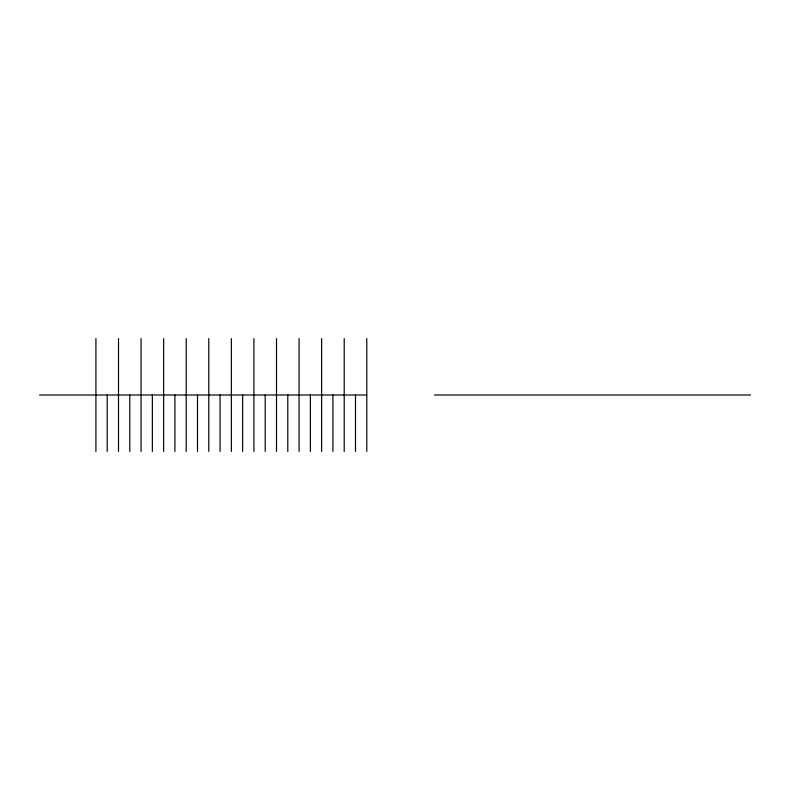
<?xml version="1.0" encoding="UTF-8"?>
<svg xmlns="http://www.w3.org/2000/svg" width="790" height="790" viewBox="0 0 790 790"><rect width="100%" height="100%" fill="white"/><g stroke="black" fill="none" stroke-linecap="round" stroke-linejoin="round"><path stroke-width="1.19" d="M39.5 395L366.787 395M434.5 395L750.5 395M366.787 338.574L366.787 451.426M355.5 395L355.5 451.426M344.213 338.574L344.213 451.426M332.926 395L332.926 451.426M321.639 338.574L321.639 451.426M310.361 395L310.361 451.426M299.074 338.574L299.074 451.426M287.787 395L287.787 451.426M276.5 338.574L276.5 451.426M265.213 395L265.213 451.426M253.926 338.574L253.926 451.426M242.639 395L242.639 451.426M231.361 338.574L231.361 451.426M220.074 395L220.074 451.426M208.787 338.574L208.787 451.426M197.5 395L197.5 451.426M186.213 338.574L186.213 451.426M174.926 395L174.926 451.426M163.639 338.574L163.639 451.426M152.361 395L152.361 451.426M141.074 338.574L141.074 451.426M129.787 395L129.787 451.426M118.5 338.574L118.5 451.426M107.213 395L107.213 451.426M95.926 338.574L95.926 451.426"/></g></svg>
